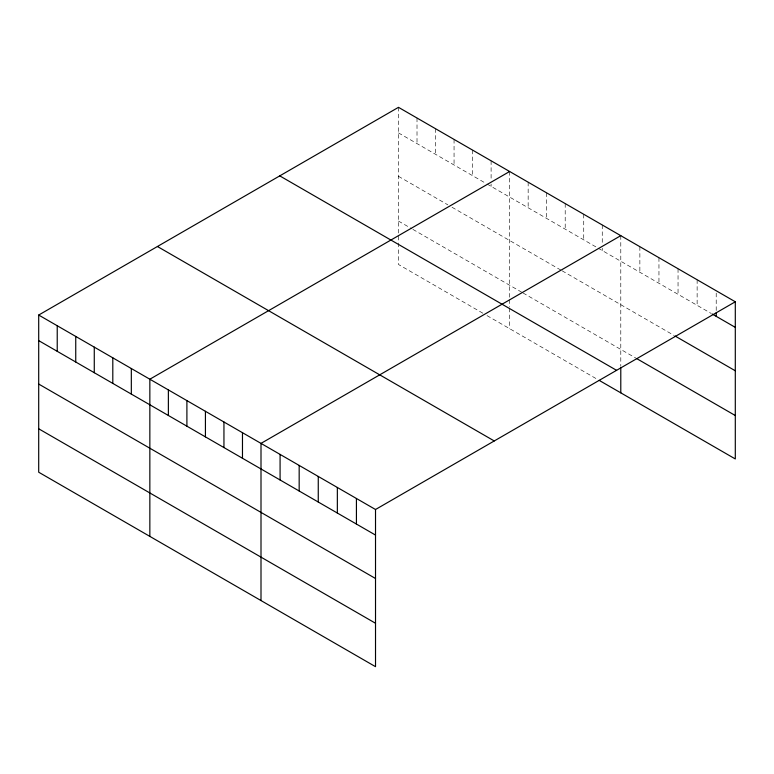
<?xml version="1.0" encoding="UTF-8"?>
<svg xmlns="http://www.w3.org/2000/svg" width="774" height="774" viewBox="0 0 774 774"><rect width="100%" height="100%" fill="white"/><g stroke="black" fill="none" stroke-linecap="round" stroke-linejoin="round"><path stroke-width="0.58" stroke-dasharray="3.87 2.9" d="M398.484 132.905L485.966 183.409M486.991 183.999L597.112 247.574M598.138 248.173L711.19 313.441M398.484 176.327L447.885 204.849M451.997 207.229L561.092 270.213M562.118 270.803L674.019 335.413M398.484 221.074L411.865 228.794M412.89 229.385L521.986 292.369M523.011 292.969L635.851 358.11M482.87 313.218L398.484 264.495L398.484 235.548M486.991 315.599L597.112 379.173M716.211 293.085L716.211 310.529M697.132 279.743L697.132 305.324M678.043 268.723L678.043 294.304M658.955 257.703L658.955 283.284M639.866 246.683L639.866 272.264M620.787 235.664L620.787 366.305M602.259 224.973L602.259 243.578M602.259 248.222L602.259 250.553M583.731 214.272L583.731 239.853M565.204 203.581L565.204 229.162M546.686 192.89L546.686 218.462M528.158 182.19L528.158 207.771M509.631 171.499L509.631 298.512M509.631 299.722L509.631 306.959M509.631 308.158L509.631 328.669M491.103 160.798L491.103 179.404M491.103 184.048L491.103 186.379M472.585 150.108L472.585 175.679M454.057 139.407L454.057 164.988M435.53 128.716L435.53 154.287M417.012 118.016L417.012 143.596M398.484 107.325L398.484 234.338"/><path stroke-width="1.16" d="M735.3 301.783L375.516 509.505L375.516 666.675L38.7 472.217L38.7 315.047L398.484 107.325L735.3 301.783L735.3 458.953L599.173 380.363M509.631 171.499L149.846 379.212L149.846 536.392M620.787 235.664L261.002 443.386L261.002 600.556M712.196 314.021L735.3 327.363M675.025 335.993L735.3 370.785M636.857 358.691L735.3 415.532M279.753 175.872L616.568 370.33M157.432 246.5L494.247 440.957M38.7 315.047L375.516 509.505M38.7 340.618L375.516 535.076M38.7 384.049L375.516 578.507M38.7 428.786L375.516 623.254M716.211 312.851L716.211 316.343M620.787 367.505L620.787 392.844M356.427 498.485L356.427 524.056M337.348 487.465L337.348 513.036M318.259 476.445L318.259 502.016M299.17 465.426L299.17 491.006M280.082 454.406L280.082 479.986M242.475 432.695L242.475 458.266M223.947 421.994L223.947 447.575M205.429 411.304L205.429 436.875M186.902 400.603L186.902 426.184M168.374 389.912L168.374 415.483M131.328 368.521L131.328 394.092M112.801 357.82L112.801 383.401M94.273 347.129L94.273 372.71M75.746 336.429L75.746 362.009M57.228 325.738L57.228 351.319"/></g></svg>
